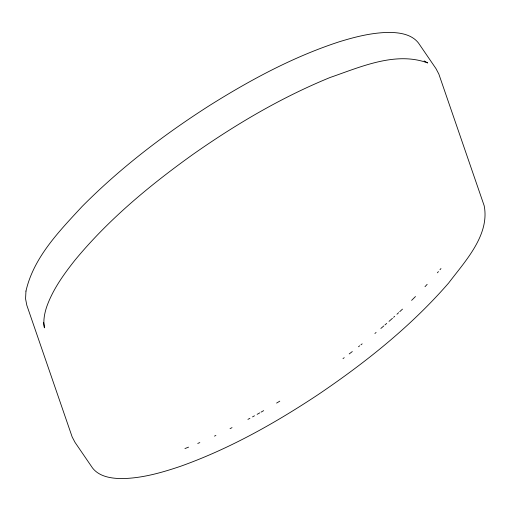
<?xml version="1.0" encoding="UTF-8"?>
<svg xmlns="http://www.w3.org/2000/svg" width="511" height="511" viewBox="0 0 511 511"><rect width="100%" height="100%" fill="white"/><g stroke="black" fill="none" stroke-linecap="round" stroke-linejoin="round"><path stroke-width="0.77" d="M424.124 60.911L427.675 62.93C395.552 51.081 360.504 67.018 330.151 77.468C281.312 97.416 235.609 124.422 192.519 154.712C149.621 185.448 108.479 219.481 74.817 260.355C63.466 274.701 52.55 289.922 46.507 307.367C44.802 312.719 43.62 318.315 43.908 323.968C44.981 332.431 44.003 324.849 43.633 322.479M440.974 268.524A229.88 65.753 -34.4 0 1 439.971 269.744M438.438 271.584A229.88 65.753 -34.4 0 1 437.397 272.81M427.158 284.352A229.88 65.753 -34.4 0 1 424.986 286.69M415.475 296.527A229.88 65.753 -34.4 0 1 411.611 300.366M402.476 309.129A229.88 65.753 -34.4 0 1 399.736 311.684M398.631 312.706A229.88 65.753 -34.4 0 1 396.958 314.239M394.709 316.283A229.88 65.753 -34.4 0 1 393.585 317.299M392.448 318.315A229.88 65.753 -34.4 0 1 389.012 321.374M386.699 323.406A229.88 65.753 -34.4 0 1 384.955 324.919M383.787 325.935A229.88 65.753 -34.4 0 1 380.848 328.458M376.096 332.469A229.88 65.753 -34.4 0 1 374.902 333.472M362.158 343.852A229.88 65.753 -34.4 0 1 360.938 344.823M359.712 345.787A229.88 65.753 -34.4 0 1 358.486 346.758M352.303 351.562A229.88 65.753 -34.4 0 1 349.211 353.925M344.229 357.687A229.88 65.753 -34.4 0 1 342.99 358.607M279.779 401.161A229.88 65.753 -34.4 0 1 276.598 403.077M263.663 410.646A229.88 65.753 -34.4 0 1 261.044 412.134M259.735 412.875A229.88 65.753 -34.4 0 1 257.122 414.338M254.484 415.801A229.88 65.753 -34.4 0 1 252.511 416.887M249.885 418.317A229.88 65.753 -34.4 0 1 247.918 419.378M232.026 427.643A229.88 65.753 -34.4 0 1 230.046 428.633M215.891 435.455A229.752 65.715 -34.4 0 1 214.479 436.107M199.82 442.583A229.752 65.715 -34.4 0 1 197.751 443.446M188.559 447.151A229.752 65.715 -34.4 0 1 184.937 448.543M25.965 291.072L25.563 298.775L26.808 305.227L72.166 436.95L75.008 442.36L92.561 468.038C99.485 476.891 111.666 478.526 122.193 478.59C142.122 478.239 161.521 472.713 180.281 466.383C229.382 448.907 275.116 423.127 318.449 394.403C365.806 362.331 411.042 326.293 448.664 282.998C464.94 261.408 489.915 235.188 484.192 205.773L438.834 74.05L435.992 68.64L418.439 42.962C411.515 34.109 399.334 32.474 388.807 32.41C371.887 32.659 355.311 36.824 339.234 41.793C293.48 56.702 250.799 79.684 210.136 105.145C164.172 134.45 120.526 167.761 82.086 206.514C59.282 231.196 33.688 257.25 25.965 291.072"/></g></svg>
